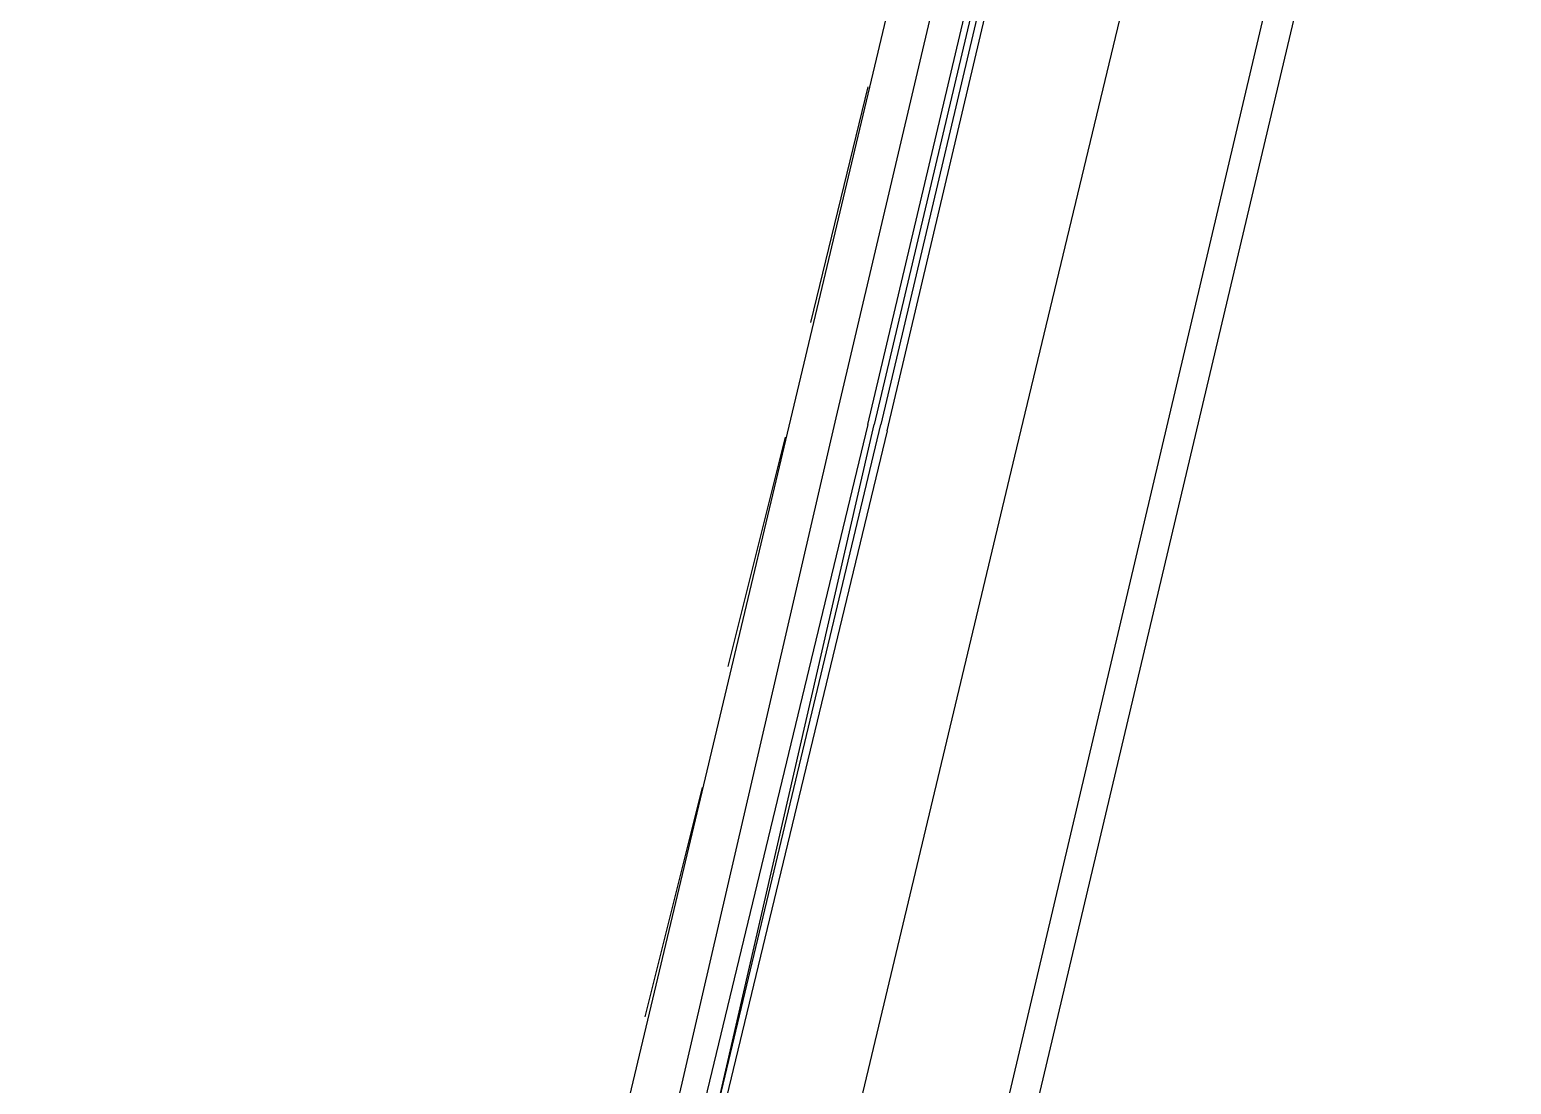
# Model space of a CAD drawing. Header units: feet. Extents: x -84 to 198, y -22 to 181.
# Drawn here: x 121.206 to 124.307, y 140.957 to 143.164 of the extents above; entities that cross this region are included whole.
import ezdxf

# ---------------------------------------------------------------- set-up
doc = ezdxf.new("R2010")
doc.units = ezdxf.units.FT
doc.layers.add('A-LINEA', color=7, linetype='CONTINUOUS')

msp = doc.modelspace()

# ---------------------------------------------------------------- linework, layer by layer
at = {"layer": 'A-LINEA'}
for p, q in [((123.2267, 144.1511), (121.64, 137.4844)), ((122.8933, 142.3511), (123.28, 143.9911)), ((123.9733, 143.9778), (122.4, 137.3111)), ((122.96, 143.0444), (122.84, 142.5511)), ((122.7867, 142.3111), (122.6667, 141.8311)), ((122.6133, 141.5778), (122.4933, 141.0978))]:
    msp.add_line(p, q, dxfattribs=at)
for points in [[(110.4133, 148.3911), (124.3067, 145.1111), (120.72, 129.9644)], [(110.4133, 148.3911), (124.3067, 145.1111), (120.72, 129.9644)], [(123.6933, 144.0444), (123.2667, 142.2711), (122.92, 140.8178)], [(122.96, 142.3378), (123.36, 144.0311), (123.3733, 144.0311), (122.9733, 142.3378)], [(123, 142.3244), (123.4, 144.0178), (123.4, 144.0311), (123.3867, 144.0311), (122.9867, 142.3378)], [(122.5867, 140.9111), (122.5867, 140.9111), (122.56, 140.9111), (122.8933, 142.3511)], [(122.96, 142.3378), (122.6, 140.8444), (122.6, 140.8311), (122.6133, 140.8311), (122.6267, 140.8311), (122.9733, 142.3378)], [(123, 142.3244), (122.64, 140.8311), (122.6267, 140.8311), (122.9867, 142.3378)]]:
    msp.add_lwpolyline(points, dxfattribs=at)

doc.saveas('drawing.dxf')
